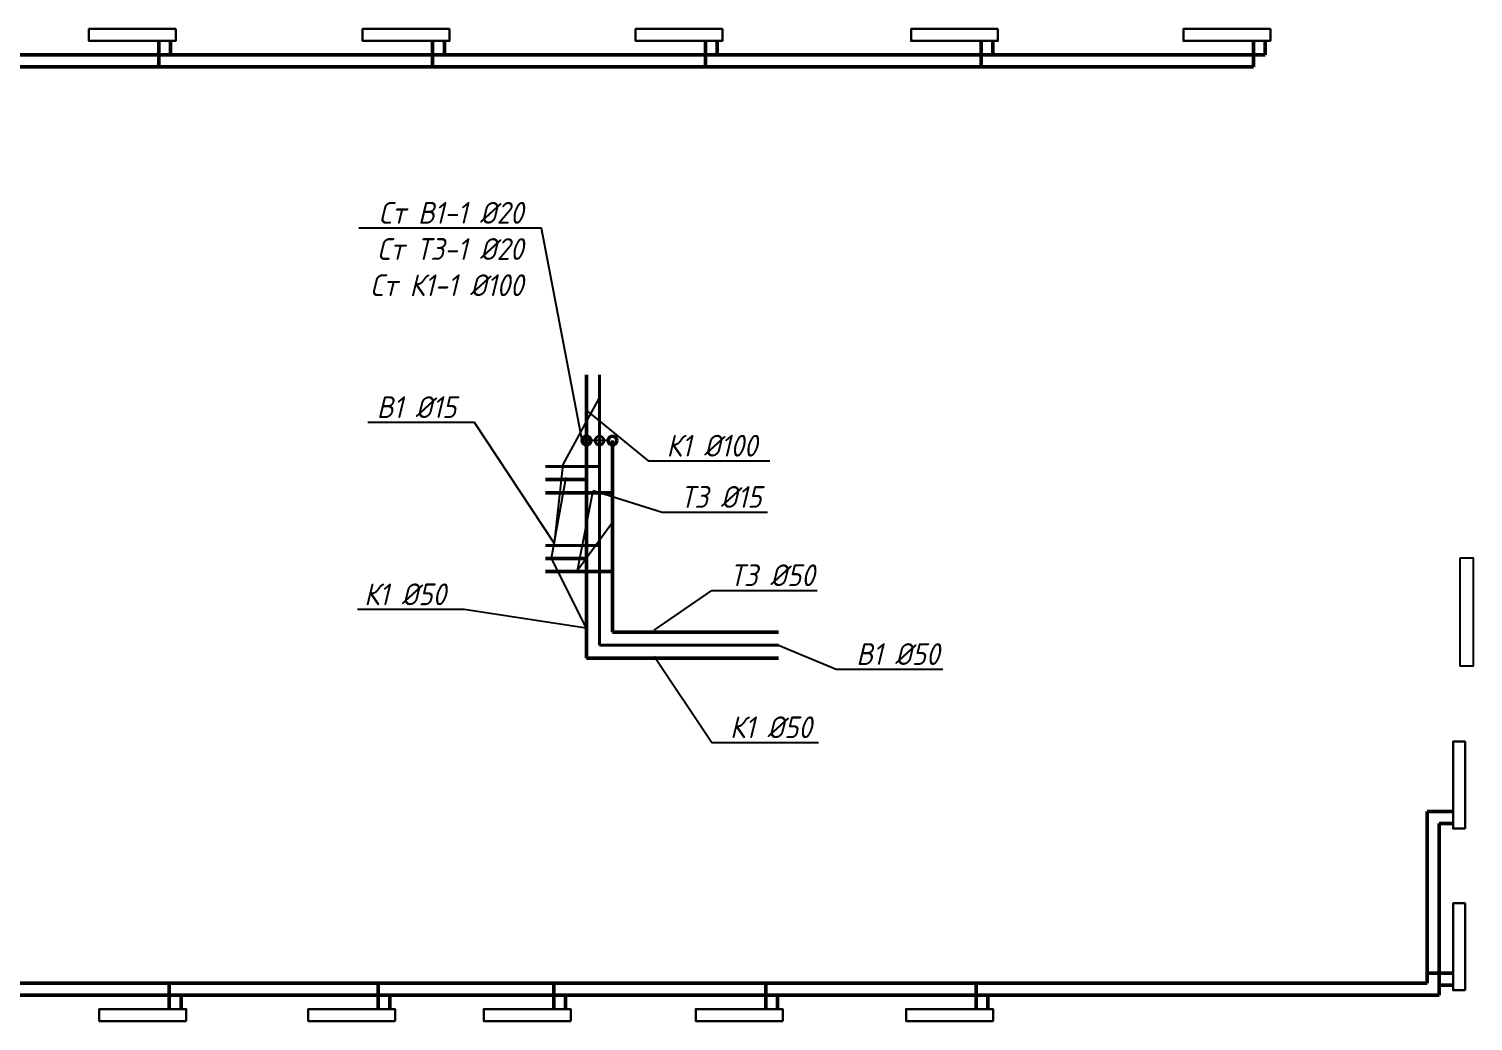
# Model space of a CAD drawing. Header units: millimetres. Extents: x -473555 to 885127, y 4787 to 453528.
# Drawn here: x 858763 to 875382, y 330057 to 341477 of the extents above; entities that cross this region are included whole.
import ezdxf
from ezdxf import colors
from ezdxf.entities.mleader import LeaderData, LeaderLine
from ezdxf.math import Vec2, Vec3

# ---------------------------------------------------------------- set-up
doc = ezdxf.new("R2010")
doc.units = ezdxf.units.MM
doc.set_wipeout_variables(frame=1)
for name, color, linetype, lineweight in [('ВК_B1', 5, 'Continuous', 40), ('ВК_K1', 34, 'Continuous', 50), ('ВК_T3', 1, 'Continuous', 50), ('ВК_В1_текст @ 100', 5, 'Continuous', 9), ('ВК_К1_текст @ 100', 34, 'Continuous', 9), ('ВК_ТЗ_текст @ 100', 1, 'Continuous', 9), ('ОВ_Обратка Т2', 5, 'Continuous', 50), ('ОВ_Подача Т1', 1, 'Continuous', 50), ('ОВ_Радиаторы', 1, 'Continuous', 30)]:
    doc.layers.add(name, color=color, linetype=linetype, lineweight=lineweight)
doc.layers.add('ВК_text', color=7, linetype='Continuous')
doc.layers.add('ВК_text @ 100', color=7, linetype='Continuous')
doc.styles.add('ISOPEUR', font='isocpeui.ttf', dxfattribs={"width": 0.9})

# ---------------------------------------------------------------- blocks, each defined once
blk = doc.blocks.new('_None')
blk = doc.blocks.new('Радиатор')
blk.add_wipeout([(-500, 69), (500, 69), (500, -69), (-500, -69)])
at = {"layer": 'ОВ_Радиаторы'}
blk.add_lwpolyline([(500, 69), (-500, 69), (-500, -69), (500, -69)], close=True, dxfattribs=at)

msp = doc.modelspace()

# ---------------------------------------------------------------- linework, layer by layer
at = {"layer": 'ВК_B1'}
for p, q in [((865329.3, 337494.9), (865329.3, 334383.8)), ((864709.3, 336439.2), (865329.3, 336439.2)), ((864709.4, 335532.4), (865329.4, 335532.4)), ((865329.3, 334383.8), (867390.3, 334383.8))]:
    msp.add_line(p, q, dxfattribs=at)
msp.add_circle((865329.3, 336738.3), 50, dxfattribs=at)
at = {"layer": 'ВК_K1'}
for p, q in [((865179.3, 337494.9), (865179.3, 334233.8)), ((864709.3, 336289.2), (865179.3, 336289.2)), ((864709.3, 335382.4), (865179.3, 335382.4)), ((865179.3, 334233.8), (867390.3, 334233.8))]:
    msp.add_line(p, q, dxfattribs=at)
msp.add_circle((865179.3, 336738.3), 50, dxfattribs=at)
at = {"layer": 'ВК_T3'}
for p, q in [((865479.3, 336738.3), (865479.3, 334533.8)), ((864709.3, 336139.2), (865479.3, 336139.2)), ((864709.4, 335232.4), (865479.4, 335232.4)), ((865479.3, 334533.8), (867390.3, 334533.8))]:
    msp.add_line(p, q, dxfattribs=at)
msp.add_circle((865479.3, 336738.3), 50, dxfattribs=at)
at = {"layer": 'ВК_text'}
msp.add_lwpolyline([(875232.4, 335389.1), (875381.8, 335389.1), (875381.8, 334141.1), (875232.4, 334141.1)], close=True, dxfattribs=at)
at = {"layer": 'ОВ_Обратка Т2'}
for p, q in [((836148.1, 341041.4), (872854, 341041.4)), ((874853.7, 330493.1), (874853.7, 332468.1)), ((874853.7, 330493.1), (834379.4, 330493.1))]:
    msp.add_line(p, q, dxfattribs=at)
at = {"layer": 'ОВ_Подача Т1'}
for p, q in [((836283.3, 341179.2), (872989.1, 341179.2)), ((874991.5, 332332.9), (874991.5, 330355.2)), ((834241.6, 330355.2), (874991.5, 330355.2))]:
    msp.add_line(p, q, dxfattribs=at)

# ---------------------------------------------------------------- block references
at = {"layer": 'ВК_text'}
for p in [(859953.6, 341408.5), (863103.6, 341408.5), (866243.6, 341408.5), (869413.6, 341408.5), (872548.6, 341408.5)]:
    msp.add_blockref('Радиатор', p, dxfattribs=at)
at = {"layer": 'ВК_text', "rotation": 270}
for p in [(875220.9, 332773.5), (875220.9, 330913.2)]:
    msp.add_blockref('Радиатор', p, dxfattribs=at)
at = {"layer": 'ВК_text', "xscale": -1, "rotation": 180}
for p in [(860073, 330125.9), (862477, 330125.9), (864497.9, 330125.9), (866937.2, 330125.9), (869357.5, 330125.9)]:
    msp.add_blockref('Радиатор', p, dxfattribs=at)

# ---------------------------------------------------------------- leaders
at = {"layer": 'ВК_text @ 100'}
ml = msp.add_multileader_mtext('Standard', dxfattribs=at)
ml.set_content('Ст В1-1 %%C20\\PСт Т3-1 %%C20\\PСт К1-1 %%C100', color=256, style='ISOPEUR')
ml.set_leader_properties()
ml.set_arrow_properties(name='NONE')
ml.build(insert=Vec2(0, 0))
ml.multileader.update_dxf_attribs({"text_left_attachment_type": 6, "text_right_attachment_type": 6, "dogleg_length": 0.1, "arrow_head_size": 250, "scale": 100})
ctx = ml.context
ctx.base_point, ctx.scale, ctx.char_height, ctx.arrow_head_size, ctx.landing_gap_size, ctx.plane_origin = Vec3(862354.9, 339185.4), 100, 250, 250, 200, Vec3(867216.4, 338809.6)
ctx.left_attachment, ctx.right_attachment, ctx.text_align_type = 6, 6, 2
notes = []
notes.append((ctx, [(1, (1, 1, 0), (864663.5, 339185.4), (-1, 0), 10, [(0, [(865431.3, 336738.3), (865131.3, 336738.3)], 0, [])])]))
ctx.mtext.insert, ctx.mtext.alignment, ctx.mtext.flow_direction = Vec3(864453.5, 339485.4), 3, 5
at = {"layer": 'ВК_В1_текст @ 100'}
ml = msp.add_multileader_mtext('Standard', dxfattribs=at)
ml.set_content('В1 %%C15', color=256, style='ISOPEUR')
ml.set_leader_properties()
ml.set_arrow_properties(name='NONE')
ml.build(insert=Vec2(0, 0))
ml.multileader.update_dxf_attribs({"text_left_attachment_type": 6, "text_right_attachment_type": 6, "dogleg_length": 0.1, "arrow_head_size": 250, "scale": 100})
ctx = ml.context
ctx.base_point, ctx.scale, ctx.char_height, ctx.arrow_head_size, ctx.landing_gap_size, ctx.plane_origin = Vec3(862542.3, 336948.3), 100, 250, 250, 200, Vec3(863367.1, 337107.6)
ctx.left_attachment, ctx.right_attachment, ctx.text_align_type = 6, 6, 2
notes.append((ctx, [(0, (1, 1, 0), (863891.7, 336948.3), (-1, 0), 10, [(2, [(865326.9, 337230), (864906.9, 336463.2), (864806.9, 335556.5)], 0, [])])]))
ctx.mtext.insert, ctx.mtext.alignment, ctx.mtext.flow_direction = Vec3(863681.7, 337248.3), 3, 5
ml = msp.add_multileader_mtext('Standard', dxfattribs=at)
ml.set_content('В1 %%C50', color=256, style='ISOPEUR')
ml.set_leader_properties()
ml.set_arrow_properties(name='NONE')
ml.build(insert=Vec2(0, 0))
ml.multileader.update_dxf_attribs({"text_left_attachment_type": 6, "text_right_attachment_type": 6, "dogleg_length": 0.1, "arrow_head_size": 250, "scale": 100})
ctx = ml.context
ctx.base_point, ctx.scale, ctx.char_height, ctx.arrow_head_size, ctx.landing_gap_size, ctx.plane_origin = Vec3(868061.5, 334106.6), 100, 250, 250, 200, Vec3(864803, 334501.5)
ctx.left_attachment, ctx.right_attachment, ctx.text_align_type = 6, 6, 2
notes.append((ctx, [(1, (1, 1, 0), (868051.5, 334106.6), (1, 0), 10, [(2, [(867390.3, 334383.8)], 0, [])])]))
ctx.mtext.insert, ctx.mtext.alignment, ctx.mtext.flow_direction = Vec3(869241.1, 334406.6), 3, 5
at = {"layer": 'ВК_К1_текст @ 100'}
ml = msp.add_multileader_mtext('Standard', dxfattribs=at)
ml.set_content('К1 %%C100', color=256, style='ISOPEUR')
ml.set_leader_properties()
ml.set_arrow_properties(name='NONE')
ml.build(insert=Vec2(0, 0))
ml.multileader.update_dxf_attribs({"text_left_attachment_type": 6, "text_right_attachment_type": 6, "dogleg_length": 0.1, "arrow_head_size": 250, "scale": 100})
ctx = ml.context
ctx.base_point, ctx.scale, ctx.char_height, ctx.arrow_head_size, ctx.landing_gap_size, ctx.plane_origin = Vec3(865900.6, 336505), 100, 250, 250, 200, Vec3(863372.2, 336239.8)
ctx.left_attachment, ctx.right_attachment = 6, 6
notes.append((ctx, [(1, (1, 1, 0), (865890.6, 336505), (1, 0), 10, [(2, [(865176.9, 336565.8), (865176.9, 337090.4)], 0, [])])]))
ctx.mtext.insert, ctx.mtext.flow_direction = Vec3(866100.6, 336805), 5
ml = msp.add_multileader_mtext('Standard', dxfattribs=at)
ml.set_content('К1 %%C50', color=256, style='ISOPEUR')
ml.set_leader_properties()
ml.set_arrow_properties(name='NONE')
ml.build(insert=Vec2(0, 0))
ml.multileader.update_dxf_attribs({"text_left_attachment_type": 6, "text_right_attachment_type": 6, "dogleg_length": 0.1, "arrow_head_size": 250, "scale": 100})
ctx = ml.context
ctx.base_point, ctx.scale, ctx.char_height, ctx.arrow_head_size, ctx.landing_gap_size, ctx.plane_origin = Vec3(862361.5, 334794.3), 100, 250, 250, 200, Vec3(860382.8, 335262.9)
ctx.left_attachment, ctx.right_attachment, ctx.text_align_type = 6, 6, 2
notes.append((ctx, [(0, (1, 1, 0), (863772.3, 334794.3), (-1, 0), 10, [(1, [(864941.9, 336313.2), (864774.3, 335382.4), (865176.9, 334581.7)], 0, [])])]))
ctx.mtext.insert, ctx.mtext.alignment, ctx.mtext.flow_direction = Vec3(863562.3, 335094.3), 3, 5
ml = msp.add_multileader_mtext('Standard', dxfattribs=at)
ml.set_content('К1 %%C50', color=256, style='ISOPEUR')
ml.set_leader_properties()
ml.set_arrow_properties(name='NONE')
ml.build(insert=Vec2(0, 0))
ml.multileader.update_dxf_attribs({"text_left_attachment_type": 6, "text_right_attachment_type": 6, "dogleg_length": 0.1, "arrow_head_size": 250, "scale": 100})
ctx = ml.context
ctx.base_point, ctx.scale, ctx.char_height, ctx.arrow_head_size, ctx.landing_gap_size, ctx.plane_origin = Vec3(866630.7, 333263.8), 100, 250, 250, 200, Vec3(863372.2, 332925.6)
ctx.left_attachment, ctx.right_attachment = 6, 6
notes.append((ctx, [(1, (1, 1, 0), (866620.7, 333263.8), (1, 0), 10, [(2, [(865959.5, 334257.9)], 0, [])])]))
ctx.mtext.insert, ctx.mtext.flow_direction = Vec3(866830.7, 333563.8), 5
at = {"layer": 'ВК_ТЗ_текст @ 100'}
ml = msp.add_multileader_mtext('Standard', dxfattribs=at)
ml.set_content('Т3 %%C15', color=256, style='ISOPEUR')
ml.set_leader_properties()
ml.set_arrow_properties(name='NONE')
ml.build(insert=Vec2(0, 0))
ml.multileader.update_dxf_attribs({"text_left_attachment_type": 6, "text_right_attachment_type": 6, "dogleg_length": 0.1, "arrow_head_size": 250, "scale": 100})
ctx = ml.context
ctx.base_point, ctx.scale, ctx.char_height, ctx.arrow_head_size, ctx.landing_gap_size, ctx.plane_origin = Vec3(866061.7, 335914.8), 100, 250, 250, 200, Vec3(863517.1, 335674.8)
ctx.left_attachment, ctx.right_attachment = 6, 6
notes.append((ctx, [(1, (1, 1, 0), (866051.7, 335914.8), (1, 0), 10, [(2, [(865476.9, 335797.2), (865076.9, 335242.9), (865254.5, 336163.2)], 0, [])])]))
ctx.mtext.insert, ctx.mtext.flow_direction = Vec3(866261.7, 336214.8), 5
ml = msp.add_multileader_mtext('Standard', dxfattribs=at)
ml.set_content('Т3 %%C50', color=256, style='ISOPEUR')
ml.set_leader_properties()
ml.set_arrow_properties(name='NONE')
ml.build(insert=Vec2(0, 0))
ml.multileader.update_dxf_attribs({"text_left_attachment_type": 6, "text_right_attachment_type": 6, "dogleg_length": 0.1, "arrow_head_size": 250, "scale": 100})
ctx = ml.context
ctx.base_point, ctx.scale, ctx.char_height, ctx.arrow_head_size, ctx.landing_gap_size, ctx.plane_origin = Vec3(866630.7, 335013.7), 100, 250, 250, 200, Vec3(863372.2, 334675.6)
ctx.left_attachment, ctx.right_attachment = 6, 6
notes.append((ctx, [(1, (1, 1, 0), (866620.7, 335013.7), (1, 0), 10, [(2, [(865959.5, 334557.9)], 0, [])])]))
ctx.mtext.insert, ctx.mtext.flow_direction = Vec3(866830.7, 335313.7), 5
for ctx, leaders in notes:
    for number, flags, end, landing, length, lines in leaders:
        leader = LeaderData()
        leader.index, (leader.has_last_leader_line, leader.has_dogleg_vector, leader.attachment_direction) = number, flags
        leader.last_leader_point, leader.dogleg_vector, leader.dogleg_length = Vec3(end), Vec3(landing), length
        for number, points, colour, breaks in lines:
            line = LeaderLine()
            line.index, line.vertices, line.color, line.breaks = number, Vec3.list(points), colors.encode_raw_color(colour), breaks
            leader.lines.append(line)
        ctx.leaders.append(leader)

# ---------------------------------------------------------------- next in the draw order: linework, layer by layer
at = {"layer": 'ОВ_Обратка Т2'}
for p, q in [((860259, 341339.6), (860259, 341041.4)), ((863409, 341339.6), (863409, 341041.4)), ((866549, 341339.6), (866549, 341041.4)), ((869719, 341339.6), (869719, 341041.4)), ((872854, 341339.6), (872854, 341041.4)), ((875151.9, 332468.1), (874853.7, 332468.1)), ((875151.9, 330607.9), (874853.7, 330607.9)), ((860378.4, 330194.8), (860378.4, 330493.1)), ((862782.4, 330194.8), (862782.4, 330493.1)), ((864803.2, 330194.8), (864803.2, 330493.1)), ((867242.6, 330194.8), (867242.6, 330493.1)), ((869662.8, 330194.8), (869662.8, 330493.1))]:
    msp.add_line(p, q, dxfattribs=at)
at = {"layer": 'ОВ_Подача Т1'}
for p, q in [((860394.2, 341339.6), (860394.2, 341179.2)), ((863544.2, 341339.6), (863544.2, 341179.2)), ((866684.2, 341339.6), (866684.2, 341179.2)), ((869854.1, 341339.6), (869854.1, 341179.2)), ((872989.1, 341339.6), (872989.1, 341179.2)), ((875151.9, 332332.9), (874991.5, 332332.9)), ((875151.9, 330472.7), (874991.5, 330472.7)), ((860513.6, 330194.8), (860513.6, 330355.2)), ((862917.6, 330194.8), (862917.6, 330355.2)), ((864938.4, 330194.8), (864938.4, 330355.2)), ((867377.7, 330194.8), (867377.7, 330355.2)), ((869798, 330194.8), (869798, 330355.2))]:
    msp.add_line(p, q, dxfattribs=at)

doc.saveas('drawing.dxf')
